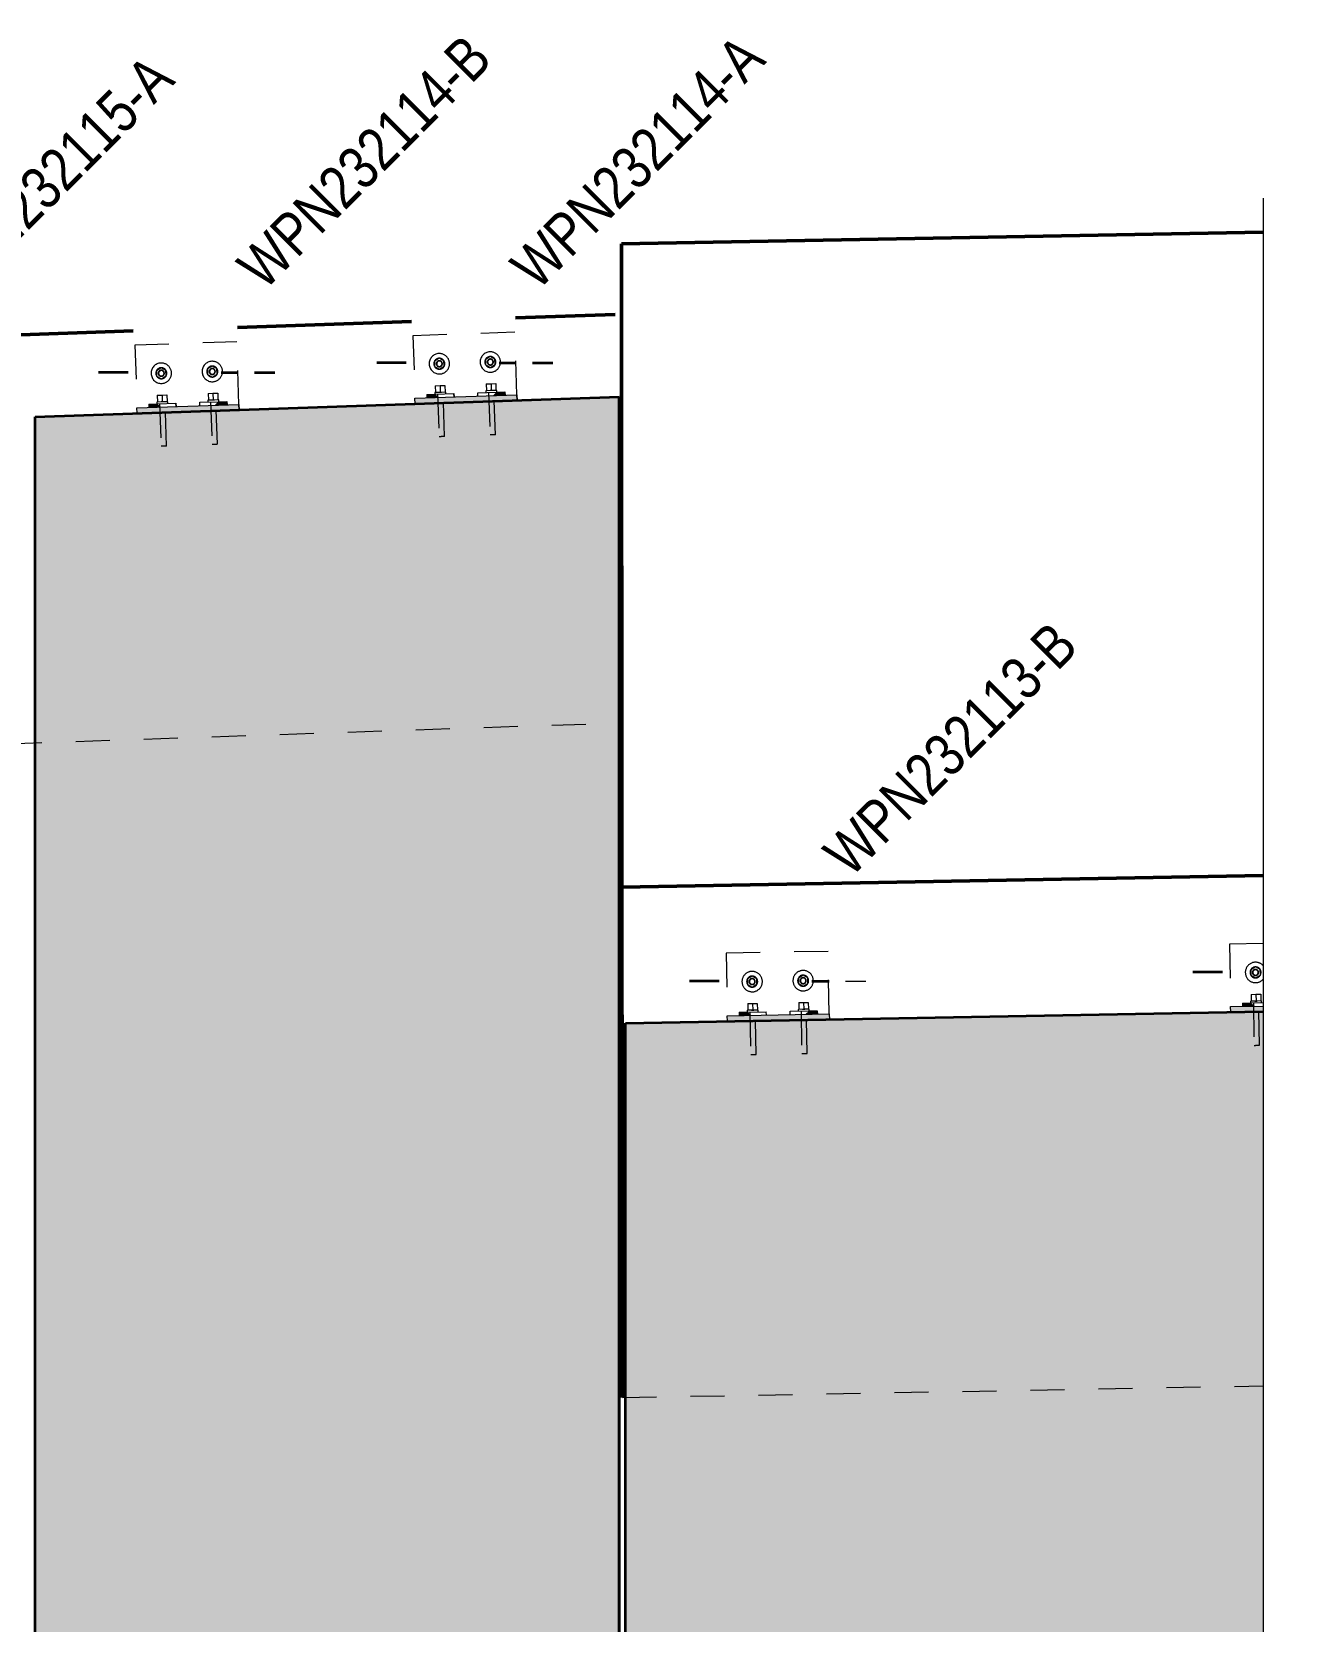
# Model space of a CAD drawing. Header units: metres. Extents: x 0 to 31, y -509 to 23.
# Drawn here: x 27.635 to 31.356, y 17.339 to 22.011 of the extents above; entities that cross this region are included whole.
import ezdxf

# ---------------------------------------------------------------- set-up
doc = ezdxf.new("R2010")
doc.units = ezdxf.units.M
doc.linetypes.add('JacobsDash', pattern=[0.0045, 0.003, -0.0015])
for name, color, linetype, lineweight in [('A-DETL', 7, 'Continuous', 13), ('A-DETL-GENF', 7, 'Continuous', 9), ('A-GENM', 7, 'Continuous', 35), ('S-BEAM', 7, 'Continuous', 50), ('S-FNDN', 7, 'Continuous', 50), ('S-FNDN-HDLN', 7, 'JacobsDash', 18), ('S-FNDN-IDEN', 7, 'Continuous', 18), ('S-FSTN', 7, 'Continuous', 18)]:
    doc.layers.add(name, color=color, linetype=linetype, lineweight=lineweight)
doc.styles.add('Arial Narrow_2', font='ARIALN.TTF', dxfattribs={"height": 0.125})

# ---------------------------------------------------------------- blocks, each defined once
blk = doc.blocks.new('BR08_20_GEN_WPC_PrecastPanel_Wall__4point - BR08_20_GEN_WPC_PrecastPanel_Wall__4point-8287847-DRG-2873191 - ELEVATION - FASCIA PANEL AT ABUTMENT A1')
at = {"layer": 'A-GENM', "true_color": 0xc0c0c0}
blk.add_hatch(color=9, dxfattribs=at).paths.add_polyline_path([(1114.2381, 14.7527), (1114.2381, 17.0568), (1114.1381, 17.0818), (1114.3381, 17.1318), (1114.2381, 17.1568), (1114.2381, 19.1313), (1112.3625, 19.0971), (1112.3625, 14.7662), (1112.4402, 14.7657)])
at = {"layer": 'A-GENM'}
for p, q in [((1112.3625, 19.0971), (1114.2381, 19.1313)), ((1112.3624, 19.0971), (1112.3625, 19.0971)), ((1112.3625, 14.7662), (1112.3625, 19.0971)), ((1112.3624, 14.7662), (1112.3625, 14.7662)), ((1114.2381, 14.7527), (1112.3625, 14.7662))]:
    blk.add_line(p, q, dxfattribs=at)
blk = doc.blocks.new('BR08_20_GEN_WPC_PrecastPanel_Wall__4point - BR08_20_GEN_WPC_PrecastPanel_Wall__4point-8424364-DRG-2873191 - ELEVATION - FASCIA PANEL AT ABUTMENT A1')
at = {"layer": 'A-GENM', "true_color": 0xc0c0c0}
blk.add_hatch(color=9, dxfattribs=at).paths.add_polyline_path([(1110.6269, 14.7088), (1112.3438, 14.7656), (1112.3438, 20.9378), (1110.6268, 20.8791), (1110.6269, 15.1994)])
at = {"layer": 'A-GENM'}
for p, q in [((1110.6268, 20.8791), (1112.3438, 20.9378)), ((1112.344, 20.9378), (1112.3438, 20.9378)), ((1112.3438, 20.9378), (1112.3438, 14.7656)), ((1112.344, 14.7656), (1112.344, 20.9378)), ((1110.6269, 14.7088), (1110.6268, 20.8791))]:
    blk.add_line(p, q, dxfattribs=at)
blk = doc.blocks.new('30_SFD_XSO_GeometryDataPoint_xyz_CS - 30_SFD_XSO_GeometryDataPoint_xyz_CS-4773378-DRG-2873191 - ELEVATION - FASCIA PANEL AT ABUTMENT A1')
at = {"layer": 'S-FNDN', "lineweight": 35}
for p, q in [((1102.6259, 20.7264), (1102.5391, 20.7264)), ((1102.899, 20.7264), (1102.9494, 20.7264)), ((1102.9976, 20.7264), (1103.0576, 20.7264))]:
    blk.add_line(p, q, dxfattribs=at)
blk = doc.blocks.new('30_SFD_XSO_GeometryDataPoint_xyz_CS - 30_SFD_XSO_GeometryDataPoint_xyz_CS-V12-DRG-2873191 - ELEVATION - FASCIA PANEL AT ABUTMENT A1')
at = {"layer": 'S-FNDN', "lineweight": 35}
blk.add_line((1114.118, 19.2473), (1114.0312, 19.2473), dxfattribs=at)
blk = doc.blocks.new('20_BR04_Wall_Panel_Bracket_Connection - 20_BR04_Wall_Panel_Bracket_Connection-8307908-DRG-2873191 - ELEVATION - FASCIA PANEL AT ABUTMENT A1')
at = {"layer": 'S-FSTN', "linetype": 'JacobsDash', "lineweight": 9, "true_color": 0xc0c0c0}
for points in [[(1112.6624, 19.1026), (1112.9624, 19.108), (1112.9621, 19.124), (1112.6621, 19.1186)], [(1112.6971, 19.1192), (1112.734, 19.1199), (1112.7306, 19.1223), (1112.7244, 19.1273), (1112.7227, 19.1297), (1112.6969, 19.1292), (1112.697, 19.124)], [(1112.8904, 19.1227), (1112.9271, 19.1234), (1112.9269, 19.1334), (1112.9016, 19.1329), (1112.8974, 19.1285), (1112.892, 19.124)]]:
    blk.add_hatch(color=9, dxfattribs=at).paths.add_polyline_path(points)
at = {"layer": 'S-FSTN', "linetype": 'JacobsDash', "lineweight": 9}
for p, q in [((1112.9587, 19.308), (1112.6587, 19.3025)), ((1112.6587, 19.3025), (1112.6621, 19.1186)), ((1112.962, 19.124), (1112.9587, 19.308)), ((1112.7353, 19.2491), (1112.7353, 19.2491)), ((1112.8852, 19.2518), (1112.8852, 19.2518)), ((1112.7353, 19.2271), (1112.7352, 19.2271)), ((1112.7352, 19.2111), (1112.7353, 19.2111)), ((1112.8852, 19.2298), (1112.8852, 19.2298)), ((1112.8852, 19.2138), (1112.8852, 19.2138)), ((1112.7353, 19.1891), (1112.7353, 19.1891)), ((1112.8852, 19.1918), (1112.8852, 19.1918)), ((1112.7228, 19.1297), (1112.7769, 19.1307)), ((1112.7771, 19.1207), (1112.7769, 19.1307)), ((1112.8469, 19.1319), (1112.9015, 19.1329)), ((1112.8471, 19.1219), (1112.8469, 19.1319))]:
    blk.add_line(p, q, dxfattribs=at)
at = {"layer": 'S-FSTN', "lineweight": 9}
for p, q in [((1112.6621, 19.1186), (1112.9621, 19.124)), ((1112.6624, 19.1026), (1112.6621, 19.1186)), ((1112.6969, 19.1292), (1112.7227, 19.1297)), ((1112.6969, 19.1292), (1112.6971, 19.1192)), ((1112.9016, 19.1329), (1112.9269, 19.1334)), ((1112.9269, 19.1334), (1112.9271, 19.1234)), ((1112.9621, 19.124), (1112.9624, 19.108))]:
    blk.add_line(p, q, dxfattribs=at)
at = {"layer": 'S-FSTN', "linetype": 'JacobsDash', "lineweight": 9}
for centre, major_axis, start_param, end_param in [((1112.7353, 19.2191), (0, 0.03), 0.018232, 3.159825), ((1112.7353, 19.2191), (0, 0.03), 3.159825, 6.301418), ((1112.8852, 19.2218), (0, 0.03), 0.018232, 3.159825), ((1112.8852, 19.2218), (0, 0.03), 3.159825, 6.301418), ((1112.7353, 19.2191), (0, 0.009), 0.018232, 3.159825), ((1112.7353, 19.2191), (0, 0.008), 0.018232, 3.159825), ((1112.7353, 19.2191), (0, 0.009), 3.159825, 6.301418), ((1112.7353, 19.2191), (0, 0.008), 3.159825, 6.301418), ((1112.8852, 19.2218), (0, 0.009), 0.018232, 3.159825), ((1112.8852, 19.2218), (0, 0.008), 0.018232, 3.159825), ((1112.8852, 19.2218), (0, 0.009), 3.159338, 6.30093), ((1112.8852, 19.2218), (0, 0.008), 3.159825, 6.301418)]:
    blk.add_ellipse(centre, major_axis=major_axis, ratio=1, start_param=start_param, end_param=end_param, dxfattribs=at)
blk = doc.blocks.new('20_BR04_Wall_Panel_Bracket_Connection - 20_BR04_Wall_Panel_Bracket_Connection-V3-DRG-2873191 - ELEVATION - FASCIA PANEL AT ABUTMENT A1')
at = {"layer": 'S-FSTN', "linetype": 'JacobsDash', "lineweight": 9, "true_color": 0xc0c0c0}
for points in [[(1114.1773, 19.1462), (1114.2142, 19.1469), (1114.21, 19.1499), (1114.2045, 19.1543), (1114.2029, 19.1567), (1114.1771, 19.1562), (1114.1772, 19.151)], [(1114.1426, 19.1296), (1114.2381, 19.1313), (1114.2381, 19.1473), (1114.1423, 19.1456), (1114.1424, 19.1405)]]:
    blk.add_hatch(color=9, dxfattribs=at).paths.add_polyline_path(points)
at = {"layer": 'S-FSTN', "linetype": 'JacobsDash', "lineweight": 9}
for p, q in [((1114.2381, 19.3313), (1114.1389, 19.3295)), ((1114.1389, 19.3295), (1114.1422, 19.1456)), ((1114.2154, 19.276), (1114.2154, 19.276)), ((1114.2154, 19.254), (1114.2154, 19.254)), ((1114.2154, 19.238), (1114.2154, 19.238)), ((1114.2154, 19.216), (1114.2154, 19.216)), ((1114.2029, 19.1567), (1114.2381, 19.1573))]:
    blk.add_line(p, q, dxfattribs=at)
at = {"layer": 'S-FSTN', "lineweight": 9}
for p, q in [((1114.1771, 19.1562), (1114.2029, 19.1567)), ((1114.1771, 19.1562), (1114.1773, 19.1462)), ((1114.1423, 19.1456), (1114.2381, 19.1473)), ((1114.1426, 19.1296), (1114.1423, 19.1456))]:
    blk.add_line(p, q, dxfattribs=at)
at = {"layer": 'S-FSTN', "linetype": 'JacobsDash', "lineweight": 9}
for major_axis, start_param, end_param in [((0, 0.03), 0.018232, 3.159825), ((0, 0.009), 0.018232, 3.159825), ((0, 0.008), 0.017677, 3.15927), ((0, 0.03), 5.417877, 6.301418), ((0, 0.009), 3.159338, 6.30093), ((0, 0.008), 3.159825, 6.301418), ((0, 0.03), 3.159825, 4.004628)]:
    blk.add_ellipse((1114.2154, 19.246), major_axis=major_axis, ratio=1, start_param=start_param, end_param=end_param, dxfattribs=at)
blk = doc.blocks.new('Anchor Bolt -HAB - HAB H16 x 165-8307909-DRG-2873191 - ELEVATION - FASCIA PANEL AT ABUTMENT A1')
at = {"layer": 'S-FSTN', "linetype": 'JacobsDash', "lineweight": 9}
for p, q in [((1112.8725, 19.1574), (1112.8864, 19.1577)), ((1112.8725, 19.1574), (1112.8728, 19.1374)), ((1112.8864, 19.1577), (1112.9004, 19.1579)), ((1112.8864, 19.1577), (1112.8868, 19.1377)), ((1112.9004, 19.1579), (1112.9008, 19.1379)), ((1112.8706, 19.1374), (1112.8707, 19.1324)), ((1112.8868, 19.1377), (1112.8728, 19.1374)), ((1112.8789, 19.1325), (1112.8812, 19.0074)), ((1112.9008, 19.1379), (1112.8868, 19.1377)), ((1112.8972, 19.0077), (1112.8949, 19.1328)), ((1112.903, 19.133), (1112.903, 19.138))]:
    blk.add_line(p, q, dxfattribs=at)
for centre, major_axis, start_param, end_param in [((1112.8868, 19.1377), (0.0162, 0.0003), 3.141806, 3.665405), ((1112.8868, 19.1377), (0.0162, 0.0003), 4.503163, 4.712603), ((1112.8868, 19.1377), (0.0162, 0.0003), 4.712603, 4.922042), ((1112.8868, 19.1377), (0.0162, 0.0003), 5.7598, 6.283185), ((1112.8892, 19.0076), (0.008, 0.00015), 3.141806, 6.283185)]:
    blk.add_ellipse(centre, major_axis=major_axis, ratio=0.000004, start_param=start_param, end_param=end_param, dxfattribs=at)
blk = doc.blocks.new('Anchor Bolt -HAB - HAB H16 x 85-8307910-DRG-2873191 - ELEVATION - FASCIA PANEL AT ABUTMENT A1')
at = {"layer": 'S-FSTN', "linetype": 'JacobsDash', "lineweight": 9}
for p, q in [((1112.885, 19.2379), (1112.8711, 19.2296)), ((1112.8711, 19.2296), (1112.8714, 19.2135)), ((1112.8714, 19.2135), (1112.8855, 19.2056)), ((1112.8991, 19.2301), (1112.885, 19.2379)), ((1112.8855, 19.2056), (1112.8994, 19.214)), ((1112.8994, 19.214), (1112.8991, 19.2301))]:
    blk.add_line(p, q, dxfattribs=at)
for start_param, end_param in [(1.072083, 1.589029), (1.589029, 2.105971), (0.025459, 1.058205), (2.119872, 3.153899), (0.78988, 0.803631), (2.374427, 2.388139), (0.523089, 0.541831), (2.636226, 2.654958), (0.280032, 0.293494), (2.884552, 2.898026), (5.262093, 6.294968), (3.167729, 4.199129), (6.026515, 6.039618), (3.421625, 3.434629), (5.777819, 5.79611), (3.665171, 3.683424), (5.51602, 5.528629), (3.932656, 3.945223), (4.730621, 5.245479), (4.215763, 4.730621)]:
    blk.add_ellipse((1112.8852, 19.2218), major_axis=(0, 0.0162), ratio=1, start_param=start_param, end_param=end_param, dxfattribs=at)
blk = doc.blocks.new('Anchor Bolt -HAB - HAB H16 x 85-6421183-DRG-2873191 - ELEVATION - FASCIA PANEL AT ABUTMENT A1')
at = {"layer": 'S-FSTN', "linetype": 'JacobsDash', "lineweight": 9}
for p, q in [((1112.735, 19.2352), (1112.7211, 19.2269)), ((1112.7211, 19.2269), (1112.7214, 19.2107)), ((1112.7214, 19.2107), (1112.7356, 19.2029)), ((1112.7491, 19.2274), (1112.735, 19.2352)), ((1112.7356, 19.2029), (1112.7494, 19.2112)), ((1112.7494, 19.2112), (1112.7491, 19.2274))]:
    blk.add_line(p, q, dxfattribs=at)
for start_param, end_param in [(1.072785, 1.589029), (1.589029, 2.105273), (0.025467, 1.058208), (2.11987, 3.153895), (0.789887, 0.803631), (2.374427, 2.388128), (0.523031, 0.541831), (2.636226, 2.654988), (0.280032, 0.293655), (2.884501, 2.898026), (5.262096, 6.294978), (3.167725, 4.199127), (6.026679, 6.039618), (3.421625, 3.434576), (5.777819, 5.796053), (3.6652, 3.683424), (5.51602, 5.528638), (3.932644, 3.945223), (4.730621, 5.246313), (4.214934, 4.730621)]:
    blk.add_ellipse((1112.7353, 19.2191), major_axis=(0, 0.0162), ratio=1, start_param=start_param, end_param=end_param, dxfattribs=at)
blk = doc.blocks.new('20_BR04_Wall_Panel_Bracket_Connection - 20_BR04_Wall_Panel_Bracket_Connection-V4-DRG-2873191 - ELEVATION - FASCIA PANEL AT ABUTMENT A1')
at = {"layer": 'S-FSTN', "linetype": 'JacobsDash', "lineweight": 9, "true_color": 0xc0c0c0}
for points in [[(1110.9267, 20.8893), (1111.2265, 20.8996), (1111.2259, 20.9156), (1110.9261, 20.9053), (1110.9262, 20.9034)], [(1110.9611, 20.9065), (1110.9984, 20.9078), (1110.9931, 20.9112), (1110.9857, 20.9174), (1110.9608, 20.9165), (1110.9608, 20.9156)], [(1111.1543, 20.9131), (1111.191, 20.9144), (1111.1906, 20.9244), (1111.1652, 20.9235), (1111.1586, 20.9166), (1111.1573, 20.9156)], [(1111.2265, 20.8996), (1111.2266, 20.8996), (1111.2259, 20.9156)]]:
    blk.add_hatch(color=9, dxfattribs=at).paths.add_polyline_path(points)
at = {"layer": 'S-FSTN', "linetype": 'JacobsDash', "lineweight": 9}
for p, q in [((1111.2198, 21.0995), (1110.92, 21.0892)), ((1110.92, 21.0892), (1110.9263, 20.9053)), ((1111.2261, 20.9156), (1111.2198, 21.0995)), ((1111.2198, 21.0995), (1111.2198, 21.0995)), ((1110.9978, 21.037), (1110.9978, 21.037)), ((1111.1478, 21.0421), (1111.1477, 21.0421)), ((1110.9978, 20.977), (1110.9978, 20.977)), ((1110.998, 21.015), (1110.9979, 21.015)), ((1110.9979, 20.999), (1110.998, 20.999)), ((1111.1477, 20.9821), (1111.1478, 20.9821)), ((1111.1479, 21.0201), (1111.1478, 21.0201)), ((1111.1478, 21.0041), (1111.1479, 21.0041)), ((1110.9862, 20.9174), (1111.0407, 20.9192)), ((1111.0407, 20.9192), (1111.0408, 20.9192)), ((1111.0411, 20.9092), (1111.0407, 20.9192)), ((1111.0408, 20.9192), (1111.0411, 20.9092)), ((1111.1107, 20.9216), (1111.1656, 20.9235)), ((1111.111, 20.9116), (1111.1107, 20.9216)), ((1111.1907, 20.9244), (1111.1911, 20.9144)), ((1111.2261, 20.9156), (1111.2259, 20.9156)), ((1111.226, 20.9156), (1111.2261, 20.9156)), ((1111.2267, 20.8996), (1111.2261, 20.9156))]:
    blk.add_line(p, q, dxfattribs=at)
at = {"layer": 'S-FSTN', "lineweight": 9}
for p, q in [((1110.9261, 20.9053), (1111.2259, 20.9156)), ((1110.9267, 20.8893), (1110.9261, 20.9053)), ((1110.9608, 20.9165), (1110.9861, 20.9174)), ((1110.9608, 20.9165), (1110.9611, 20.9065)), ((1111.1657, 20.9235), (1111.1906, 20.9244)), ((1111.1906, 20.9244), (1111.191, 20.9144)), ((1111.2259, 20.9156), (1111.2265, 20.8996))]:
    blk.add_line(p, q, dxfattribs=at)
at = {"layer": 'S-FSTN', "linetype": 'JacobsDash', "lineweight": 9}
for centre, major_axis, start_param, end_param in [((1110.9978, 21.007), (0, 0.03), 0.034194, 3.175786), ((1110.9978, 21.007), (0, 0.03), 3.175786, 6.317379), ((1111.1477, 21.0121), (0, 0.03), 0.034194, 3.175786), ((1111.1477, 21.0121), (0, 0.009), 0.034194, 3.175786), ((1111.1477, 21.0121), (0, 0.03), 3.175786, 6.317379), ((1111.1477, 21.0121), (0, 0.009), 3.175786, 6.317379), ((1110.9978, 21.007), (0, 0.009), 0.034194, 3.175786), ((1110.9979, 21.007), (0, 0.008), 0.034194, 3.175786), ((1110.998, 21.007), (0, 0.008), 1.491616, 1.718364), ((1110.998, 21.007), (0, 0.008), 0.95067, 1.212112), ((1110.998, 21.007), (0, 0.008), 2.229951, 2.550825), ((1110.998, 21.007), (0, 0.008), 0.307712, 0.514473), ((1110.998, 21.007), (0, 0.008), 2.685699, 2.897401), ((1110.9978, 21.007), (0, 0.009), 3.175786, 6.317379), ((1110.9979, 21.007), (0, 0.008), 3.175786, 6.317379), ((1110.998, 21.007), (0, 0.008), 3.430603, 6.05558), ((1111.1478, 21.0121), (0, 0.008), 0.034194, 3.175786), ((1111.1479, 21.0121), (0, 0.008), 1.747044, 1.986535), ((1111.1479, 21.0121), (0, 0.008), 0.95067, 1.212112), ((1111.1479, 21.0121), (0, 0.008), 0.374603, 0.740982), ((1111.1479, 21.0121), (0, 0.008), 2.460204, 2.844171), ((1111.1478, 21.0121), (0, 0.008), 3.175786, 6.317379), ((1111.1479, 21.0121), (0, 0.008), 3.430603, 6.05558)]:
    blk.add_ellipse(centre, major_axis=major_axis, ratio=1, start_param=start_param, end_param=end_param, dxfattribs=at)
blk = doc.blocks.new('20_BR04_Wall_Panel_Bracket_Connection - 20_BR04_Wall_Panel_Bracket_Connection-V5-DRG-2873191 - ELEVATION - FASCIA PANEL AT ABUTMENT A1')
at = {"layer": 'S-FSTN', "linetype": 'JacobsDash', "lineweight": 9, "true_color": 0xc0c0c0}
for points in [[(1111.7442, 20.9173), (1112.044, 20.9275), (1112.0435, 20.9435), (1111.7436, 20.9333)], [(1111.7786, 20.9345), (1111.8159, 20.9357), (1111.8107, 20.9392), (1111.8032, 20.9453), (1111.7783, 20.9445), (1111.7785, 20.9378)], [(1111.9718, 20.9411), (1112.0085, 20.9423), (1112.0082, 20.9523), (1111.9828, 20.9515), (1111.9775, 20.9457), (1111.9748, 20.9435)], [(1112.044, 20.9275), (1112.0441, 20.9275), (1112.0437, 20.9378)]]:
    blk.add_hatch(color=9, dxfattribs=at).paths.add_polyline_path(points)
at = {"layer": 'S-FSTN', "linetype": 'JacobsDash', "lineweight": 9}
for p, q in [((1112.0373, 21.1274), (1111.7375, 21.1172)), ((1111.7375, 21.1172), (1111.7438, 20.9333)), ((1112.0436, 20.9435), (1112.0373, 21.1274)), ((1112.0373, 21.1274), (1112.0374, 21.1274)), ((1111.9653, 21.07), (1111.9653, 21.07)), ((1111.8154, 21.0649), (1111.8154, 21.0649)), ((1111.8156, 21.0429), (1111.8154, 21.0429)), ((1111.8154, 21.0269), (1111.8156, 21.0269)), ((1111.9655, 21.048), (1111.9653, 21.048)), ((1111.9653, 21.032), (1111.9655, 21.032)), ((1111.8154, 21.0049), (1111.8154, 21.0049)), ((1111.9653, 21.01), (1111.9653, 21.01)), ((1111.8037, 20.9453), (1111.8583, 20.9472)), ((1111.8583, 20.9472), (1111.8583, 20.9472)), ((1111.8586, 20.9372), (1111.8583, 20.9472)), ((1111.8583, 20.9472), (1111.8587, 20.9372)), ((1111.9282, 20.9496), (1111.9832, 20.9515)), ((1111.9286, 20.9396), (1111.9282, 20.9496)), ((1112.0082, 20.9523), (1112.0086, 20.9423)), ((1112.0435, 20.9435), (1112.0436, 20.9435)), ((1112.0436, 20.9435), (1112.0435, 20.9435)), ((1112.0442, 20.9275), (1112.0436, 20.9435))]:
    blk.add_line(p, q, dxfattribs=at)
at = {"layer": 'S-FSTN', "lineweight": 9}
for p, q in [((1111.7436, 20.9333), (1112.0435, 20.9435)), ((1111.7442, 20.9173), (1111.7436, 20.9333)), ((1111.7783, 20.9445), (1111.8036, 20.9453)), ((1111.7783, 20.9445), (1111.7786, 20.9345)), ((1111.9832, 20.9515), (1112.0082, 20.9523)), ((1112.0082, 20.9523), (1112.0085, 20.9423)), ((1112.0435, 20.9435), (1112.044, 20.9275))]:
    blk.add_line(p, q, dxfattribs=at)
at = {"layer": 'S-FSTN', "linetype": 'JacobsDash', "lineweight": 9}
for centre, major_axis, start_param, end_param in [((1111.9653, 21.04), (0, 0.03), 0.034194, 3.175786), ((1111.9653, 21.04), (0, 0.03), 3.175786, 6.317379), ((1111.8154, 21.0349), (0, 0.03), 0.034194, 3.175786), ((1111.8154, 21.0349), (0, 0.009), 0.034194, 3.175786), ((1111.8154, 21.0349), (0, 0.008), 0.034194, 3.175786), ((1111.8156, 21.0349), (0, 0.008), 1.491616, 1.718364), ((1111.8156, 21.0349), (0, 0.008), 0.95067, 1.212112), ((1111.8156, 21.0349), (0, 0.008), 2.229951, 2.550825), ((1111.8156, 21.0349), (0, 0.008), 0.307712, 0.514473), ((1111.8156, 21.0349), (0, 0.008), 2.685699, 2.897401), ((1111.8154, 21.0349), (0, 0.03), 3.175786, 6.317379), ((1111.8154, 21.0349), (0, 0.009), 3.175786, 6.317379), ((1111.8154, 21.0349), (0, 0.008), 3.175786, 6.317379), ((1111.8156, 21.0349), (0, 0.008), 3.430603, 6.05558), ((1111.9653, 21.04), (0, 0.009), 0.034194, 3.175786), ((1111.9653, 21.04), (0, 0.008), 0.034194, 3.175786), ((1111.9655, 21.04), (0, 0.008), 1.747044, 1.986535), ((1111.9655, 21.04), (0, 0.008), 0.95067, 1.212112), ((1111.9655, 21.04), (0, 0.008), 0.374603, 0.740982), ((1111.9655, 21.04), (0, 0.008), 2.460204, 2.844171), ((1111.9653, 21.04), (0, 0.009), 3.175842, 6.317434), ((1111.9653, 21.04), (0, 0.008), 3.175786, 6.317379), ((1111.9655, 21.04), (0, 0.008), 3.430603, 6.05558)]:
    blk.add_ellipse(centre, major_axis=major_axis, ratio=1, start_param=start_param, end_param=end_param, dxfattribs=at)
blk = doc.blocks.new('Anchor Bolt -HAB - HAB H16 x 165-V13-DRG-2873191 - ELEVATION - FASCIA PANEL AT ABUTMENT A1')
at = {"layer": 'S-FSTN', "linetype": 'JacobsDash', "lineweight": 9}
for p, q in [((1111.1344, 20.9274), (1111.1346, 20.9224)), ((1111.1359, 20.9475), (1111.1498, 20.948)), ((1111.1359, 20.9475), (1111.1365, 20.9275)), ((1111.1505, 20.928), (1111.1365, 20.9275)), ((1111.1498, 20.948), (1111.1638, 20.9485)), ((1111.1498, 20.948), (1111.1505, 20.928)), ((1111.1645, 20.9285), (1111.1505, 20.928)), ((1111.1638, 20.9485), (1111.1645, 20.9285)), ((1111.1668, 20.9235), (1111.1667, 20.9285)), ((1111.1427, 20.9227), (1111.147, 20.7977)), ((1111.163, 20.7982), (1111.1587, 20.9233))]:
    blk.add_line(p, q, dxfattribs=at)
for centre, major_axis, start_param, end_param in [((1111.1505, 20.928), (0.0161, 0.0006), 2.618873, 3.141593), ((1111.1505, 20.928), (0.0161, 0.0006), 1.571675, 1.781115), ((1111.1505, 20.928), (0.0161, 0.0006), 1.362236, 1.571675), ((1111.1505, 20.928), (0.0161, 0.0006), 0.000879, 0.524477), ((1111.155, 20.7979), (0.008, 0.00027), 0.000879, 3.141593)]:
    blk.add_ellipse(centre, major_axis=major_axis, ratio=0.00003, start_param=start_param, end_param=end_param, dxfattribs=at)
blk = doc.blocks.new('Anchor Bolt -HAB - HAB H16 x 85-V14-DRG-2873191 - ELEVATION - FASCIA PANEL AT ABUTMENT A1')
at = {"layer": 'S-FSTN', "linetype": 'JacobsDash', "lineweight": 9}
for p, q in [((1111.1472, 21.0282), (1111.1335, 21.0197)), ((1111.1614, 21.0206), (1111.1472, 21.0282)), ((1111.1477, 21.0282), (1111.1477, 21.0282)), ((1111.162, 21.0045), (1111.1614, 21.0206)), ((1111.1335, 21.0197), (1111.134, 21.0035)), ((1111.134, 21.0035), (1111.1483, 20.9959)), ((1111.1477, 20.9959), (1111.1477, 20.9959)), ((1111.1483, 20.9959), (1111.162, 21.0045))]:
    blk.add_line(p, q, dxfattribs=at)
for start_param, end_param in [(0.043175, 1.072412), (0.808837, 0.819592), (0.54042, 0.557793), (0.295993, 0.307992), (5.270181, 6.312139), (6.041274, 6.05558), (5.79378, 5.813302), (4.746583, 5.264985), (1.09125, 1.60499), (1.60499, 2.118724), (2.137408, 3.16846), (2.390388, 2.401304), (2.652188, 2.66969), (2.901721, 2.913987), (3.181934, 4.222984), (3.437586, 3.452049), (3.679762, 3.699385), (3.945618, 3.961185), (4.228181, 4.746583)]:
    blk.add_ellipse((1111.1477, 21.0121), major_axis=(0, 0.0162), ratio=1, start_param=start_param, end_param=end_param, dxfattribs=at)
blk = doc.blocks.new('Anchor Bolt -HAB - HAB H16 x 85-V15-DRG-2873191 - ELEVATION - FASCIA PANEL AT ABUTMENT A1')
at = {"layer": 'S-FSTN', "linetype": 'JacobsDash', "lineweight": 9}
for p, q in [((1110.9973, 21.0231), (1110.9836, 21.0145)), ((1111.0115, 21.0155), (1110.9973, 21.0231)), ((1110.9978, 21.0231), (1110.9978, 21.0231)), ((1110.9836, 21.0145), (1110.9841, 20.9984)), ((1110.9841, 20.9984), (1110.9984, 20.9908)), ((1110.9978, 20.9908), (1110.9978, 20.9908)), ((1110.9984, 20.9908), (1111.0121, 20.9994)), ((1111.0121, 20.9994), (1111.0115, 21.0155))]:
    blk.add_line(p, q, dxfattribs=at)
for start_param, end_param in [(0.043185, 1.072415), (0.540364, 0.557793), (0.295993, 0.308159), (5.270181, 6.312147), (6.041432, 6.05558), (5.79378, 5.813243), (1.09229, 1.60499), (1.60499, 2.11769), (2.137406, 3.168456), (0.808848, 0.819592), (2.390388, 2.40129), (2.652188, 2.669719), (2.901666, 2.913987), (3.181931, 4.222984), (3.437586, 3.451999), (3.679792, 3.699385), (5.531981, 5.547394), (3.945609, 3.961185), (4.746583, 5.270181), (4.227688, 4.746583)]:
    blk.add_ellipse((1110.9978, 21.007), major_axis=(0, 0.0162), ratio=1, start_param=start_param, end_param=end_param, dxfattribs=at)
blk = doc.blocks.new('Anchor Bolt -HAB - HAB H16 x 85-V16-DRG-2873191 - ELEVATION - FASCIA PANEL AT ABUTMENT A1')
at = {"layer": 'S-FSTN', "linetype": 'JacobsDash', "lineweight": 9}
for p, q in [((1111.9647, 21.0562), (1111.951, 21.0476)), ((1111.951, 21.0476), (1111.9515, 21.0315)), ((1111.9515, 21.0315), (1111.9658, 21.0239)), ((1111.979, 21.0486), (1111.9647, 21.0562)), ((1111.9653, 21.0562), (1111.9653, 21.0562)), ((1111.9653, 21.0239), (1111.9653, 21.0239)), ((1111.9658, 21.0239), (1111.9795, 21.0325)), ((1111.9795, 21.0325), (1111.979, 21.0486))]:
    blk.add_line(p, q, dxfattribs=at)
for start_param, end_param in [(1.09125, 1.60499), (1.60499, 2.118724), (0.043175, 1.072412), (2.137408, 3.16846), (0.808837, 0.819592), (2.390388, 2.401304), (0.54042, 0.557793), (2.652188, 2.66969), (0.295993, 0.307992), (2.901721, 2.913987), (5.270181, 6.312139), (3.181934, 4.222984), (6.041274, 6.05558), (3.437586, 3.452049), (5.79378, 5.813302), (3.679762, 3.699385), (5.531981, 5.54739), (3.945618, 3.961185), (4.746583, 5.264985), (4.228181, 4.746583)]:
    blk.add_ellipse((1111.9653, 21.04), major_axis=(0, 0.0162), ratio=1, start_param=start_param, end_param=end_param, dxfattribs=at)
blk = doc.blocks.new('30_SFD_XSO_GeometryDataPoint_xyz_CS - 30_SFD_XSO_GeometryDataPoint_xyz_CS-V11-DRG-2873191 - ELEVATION - FASCIA PANEL AT ABUTMENT A1')
at = {"layer": 'S-FNDN', "lineweight": 35}
for p, q in [((1112.6378, 19.2203), (1112.551, 19.2203)), ((1112.911, 19.2203), (1112.9613, 19.2203))]:
    blk.add_line(p, q, dxfattribs=at)
at = {"layer": 'S-FNDN-HDLN'}
blk.add_line((1113.0095, 19.2203), (1113.0695, 19.2203), dxfattribs=at)
blk = doc.blocks.new('03_SFR_ACS_Abutment_BR08_Retaining wall CS - ABUTMENT SOUTH WEST_B08-7985321-DRG-2873191 - ELEVATION - FASCIA PANEL AT ABUTMENT A1')
at = {"layer": 'A-DETL', "color": 8, "linetype": 'JacobsDash', "lineweight": 18, "true_color": 0x808080}
blk.add_line((1102.3515, 19.638), (1112.3311, 19.9791), dxfattribs=at)
at = {"layer": 'S-BEAM', "color": 252, "true_color": 0x888888}
for p, q in [((1112.0394, 21.1699), (1112.332, 21.1799)), ((1110.3023, 21.1105), (1110.9155, 21.1314)), ((1111.2219, 21.1419), (1111.7331, 21.1594))]:
    blk.add_line(p, q, dxfattribs=at)
blk = doc.blocks.new('BREAK LINE - INPUT VIEW SCALE_R13 - Std Break-8173850-DRG-2873191 - ELEVATION - FASCIA PANEL AT ABUTMENT A1')
at = {"layer": 'A-DETL-GENF'}
blk.add_line((1114.2381, 21.5216), (1114.2381, 17.1568), dxfattribs=at)

msp = doc.modelspace()

# ---------------------------------------------------------------- linework, layer by layer
at = {"layer": 'A-DETL', "color": 8, "linetype": 'JacobsDash', "lineweight": 18, "true_color": 0x808080}
msp.add_line((29.3716, 17.9967), (31.2562, 18.0311), dxfattribs=at)
at = {"layer": 'S-BEAM', "color": 252, "true_color": 0x888888}
for p, q in [((31.2562, 21.4216), (29.3694, 21.3872)), ((29.3694, 21.3872), (29.3706, 19.4969)), ((31.2562, 19.5313), (29.3706, 19.4969)), ((29.3706, 19.4969), (29.3716, 17.9967))]:
    msp.add_line(p, q, dxfattribs=at)

# ---------------------------------------------------------------- block references
at = {"layer": 'A-DETL', "color": 8, "linetype": 'JacobsDash', "lineweight": 18, "true_color": 0x808080}
msp.add_blockref('03_SFR_ACS_Abutment_BR08_Retaining wall CS - ABUTMENT SOUTH WEST_B08-7985321-DRG-2873191 - ELEVATION - FASCIA PANEL AT ABUTMENT A1', (-1082.9819, 0), dxfattribs=at)
at = {"layer": 'A-DETL-GENF'}
msp.add_blockref('BREAK LINE - INPUT VIEW SCALE_R13 - Std Break-8173850-DRG-2873191 - ELEVATION - FASCIA PANEL AT ABUTMENT A1', (-1082.9819, 0), dxfattribs=at)
at = {"layer": 'A-GENM'}
for name in ['BR08_20_GEN_WPC_PrecastPanel_Wall__4point - BR08_20_GEN_WPC_PrecastPanel_Wall__4point-8424364-DRG-2873191 - ELEVATION - FASCIA PANEL AT ABUTMENT A1', 'BR08_20_GEN_WPC_PrecastPanel_Wall__4point - BR08_20_GEN_WPC_PrecastPanel_Wall__4point-8287847-DRG-2873191 - ELEVATION - FASCIA PANEL AT ABUTMENT A1']:
    msp.add_blockref(name, (-1082.9819, 0), dxfattribs=at)
at = {"layer": 'S-FNDN'}
for name, p in [('30_SFD_XSO_GeometryDataPoint_xyz_CS - 30_SFD_XSO_GeometryDataPoint_xyz_CS-4773378-DRG-2873191 - ELEVATION - FASCIA PANEL AT ABUTMENT A1', (-1073.8899, 0.311)), ('30_SFD_XSO_GeometryDataPoint_xyz_CS - 30_SFD_XSO_GeometryDataPoint_xyz_CS-4773378-DRG-2873191 - ELEVATION - FASCIA PANEL AT ABUTMENT A1', (-1074.7074, 0.283)), ('30_SFD_XSO_GeometryDataPoint_xyz_CS - 30_SFD_XSO_GeometryDataPoint_xyz_CS-V12-DRG-2873191 - ELEVATION - FASCIA PANEL AT ABUTMENT A1', (-1082.9819, 0))]:
    msp.add_blockref(name, p, dxfattribs=at)
at = {"layer": 'S-FNDN-HDLN'}
msp.add_blockref('30_SFD_XSO_GeometryDataPoint_xyz_CS - 30_SFD_XSO_GeometryDataPoint_xyz_CS-V11-DRG-2873191 - ELEVATION - FASCIA PANEL AT ABUTMENT A1', (-1082.9819, 0), dxfattribs=at)
at = {"layer": 'S-FSTN', "linetype": 'JacobsDash', "lineweight": 9}
for name, p in [('20_BR04_Wall_Panel_Bracket_Connection - 20_BR04_Wall_Panel_Bracket_Connection-V5-DRG-2873191 - ELEVATION - FASCIA PANEL AT ABUTMENT A1', (-1082.9819, 0)), ('20_BR04_Wall_Panel_Bracket_Connection - 20_BR04_Wall_Panel_Bracket_Connection-V4-DRG-2873191 - ELEVATION - FASCIA PANEL AT ABUTMENT A1', (-1082.9819, 0)), ('Anchor Bolt -HAB - HAB H16 x 85-V15-DRG-2873191 - ELEVATION - FASCIA PANEL AT ABUTMENT A1', (-1082.9819, 0)), ('Anchor Bolt -HAB - HAB H16 x 85-V14-DRG-2873191 - ELEVATION - FASCIA PANEL AT ABUTMENT A1', (-1082.9819, 0)), ('Anchor Bolt -HAB - HAB H16 x 85-V15-DRG-2873191 - ELEVATION - FASCIA PANEL AT ABUTMENT A1', (-1082.1644, 0.028)), ('Anchor Bolt -HAB - HAB H16 x 85-V16-DRG-2873191 - ELEVATION - FASCIA PANEL AT ABUTMENT A1', (-1082.9819, 0)), ('Anchor Bolt -HAB - HAB H16 x 165-V13-DRG-2873191 - ELEVATION - FASCIA PANEL AT ABUTMENT A1', (-1082.1644, 0.028)), ('Anchor Bolt -HAB - HAB H16 x 165-V13-DRG-2873191 - ELEVATION - FASCIA PANEL AT ABUTMENT A1', (-1083.1318, -0.0051)), ('Anchor Bolt -HAB - HAB H16 x 165-V13-DRG-2873191 - ELEVATION - FASCIA PANEL AT ABUTMENT A1', (-1082.9819, 0)), ('Anchor Bolt -HAB - HAB H16 x 165-V13-DRG-2873191 - ELEVATION - FASCIA PANEL AT ABUTMENT A1', (-1082.3143, 0.0228)), ('20_BR04_Wall_Panel_Bracket_Connection - 20_BR04_Wall_Panel_Bracket_Connection-8307908-DRG-2873191 - ELEVATION - FASCIA PANEL AT ABUTMENT A1', (-1082.9819, 0)), ('20_BR04_Wall_Panel_Bracket_Connection - 20_BR04_Wall_Panel_Bracket_Connection-V3-DRG-2873191 - ELEVATION - FASCIA PANEL AT ABUTMENT A1', (-1082.9819, 0)), ('Anchor Bolt -HAB - HAB H16 x 85-6421183-DRG-2873191 - ELEVATION - FASCIA PANEL AT ABUTMENT A1', (-1081.5017, 0.027)), ('Anchor Bolt -HAB - HAB H16 x 85-6421183-DRG-2873191 - ELEVATION - FASCIA PANEL AT ABUTMENT A1', (-1082.9819, 0)), ('Anchor Bolt -HAB - HAB H16 x 85-8307910-DRG-2873191 - ELEVATION - FASCIA PANEL AT ABUTMENT A1', (-1082.9819, 0)), ('Anchor Bolt -HAB - HAB H16 x 165-8307909-DRG-2873191 - ELEVATION - FASCIA PANEL AT ABUTMENT A1', (-1083.1319, -0.0027)), ('Anchor Bolt -HAB - HAB H16 x 165-8307909-DRG-2873191 - ELEVATION - FASCIA PANEL AT ABUTMENT A1', (-1082.9819, 0)), ('Anchor Bolt -HAB - HAB H16 x 165-8307909-DRG-2873191 - ELEVATION - FASCIA PANEL AT ABUTMENT A1', (-1081.6517, 0.0243))]:
    msp.add_blockref(name, p, dxfattribs=at)

# ---------------------------------------------------------------- texts
at = {"layer": 'S-FNDN-IDEN', "lineweight": 9, "insert": (28.2304, 21.3354), "char_height": 0.125, "attachment_point": 1, "rotation": 45, "style": 'Arial Narrow_2', "bg_fill": 3, "box_fill_scale": 1, "bg_fill_color": 256, "bg_fill_true_color": 13158600, "bg_fill_transparency": 0}
msp.add_mtext('WPN232114-B', dxfattribs=at)

# ---------------------------------------------------------------- next in the draw order: texts
at = {"layer": 'S-FNDN-IDEN', "lineweight": 9, "char_height": 0.125, "attachment_point": 1, "rotation": 45, "style": 'Arial Narrow_2', "bg_fill": 3, "box_fill_scale": 1, "bg_fill_color": 256, "bg_fill_true_color": 13158600, "bg_fill_transparency": 0}
for s, insert in [('WPN232114-A', (29.0342, 21.3354)), ('WPN232115-A', (27.2972, 21.2759)), ('WPN232113-B', (29.9542, 19.6098))]:
    msp.add_mtext(s, dxfattribs=dict(at, insert=insert))

doc.saveas('drawing.dxf')
